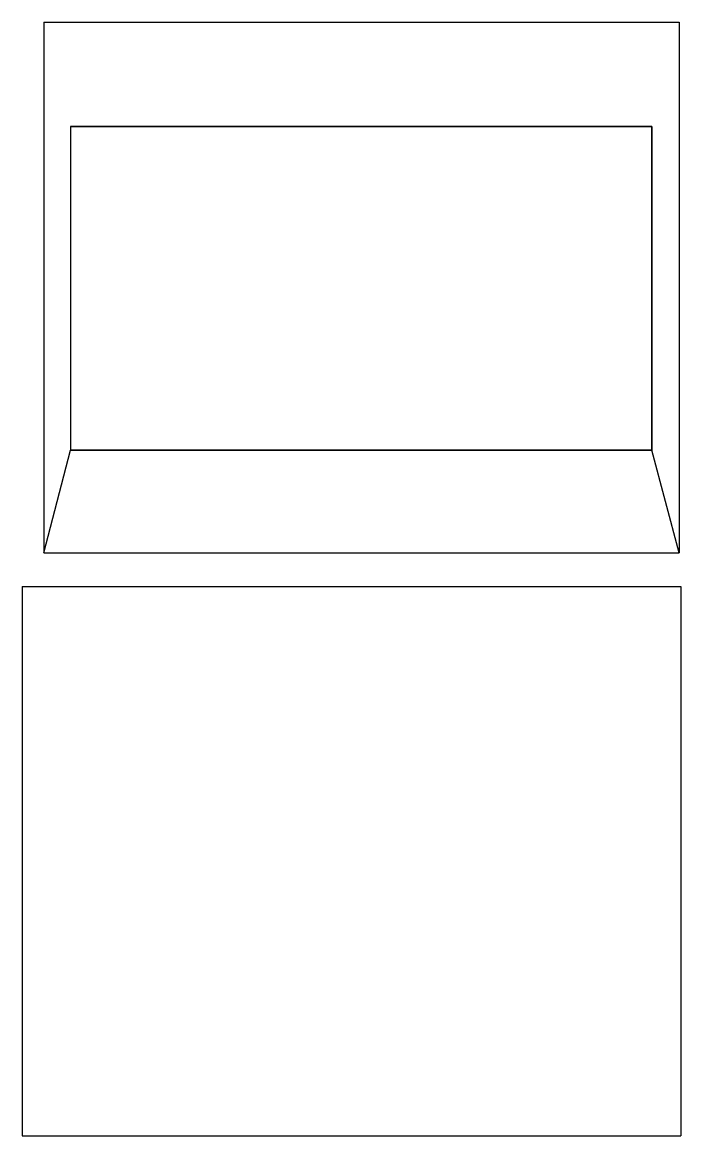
# Model space of a CAD drawing. Extents: x 0.088 to 0.597, y -0.126 to 0.735.
import ezdxf

# ---------------------------------------------------------------- set-up
doc = ezdxf.new("R2010")
doc.units = 0

msp = doc.modelspace()

# ---------------------------------------------------------------- linework, layer by layer
for p, q in [((0.10521, 0.73467, 0.25772), (0.10521, 0.32471, 0.25772)), ((0.10521, 0.73467, 0.25772), (0.59621, 0.73467, 0.25772)), ((0.10521, 0.73467, 0.25772), (0.10521, 0.73467, 0.24872)), ((0.10521, 0.73467, 0.24872), (0.10521, 0.32471, 0.24872)), ((0.10521, 0.73467, 0.24872), (0.59621, 0.73467, 0.24872)), ((0.59621, 0.73467, 0.24872), (0.59621, 0.32471, 0.24872)), ((0.59621, 0.73467, 0.25772), (0.59621, 0.32471, 0.25772)), ((0.59621, 0.73467, 0.25772), (0.59621, 0.73467, 0.24872)), ((0.12567, 0.65417, 0.25772), (0.57522, 0.65417, 0.25772)), ((0.12567, 0.65417, 0.25772), (0.12567, 0.65416, 0.24872)), ((0.12567, 0.65417, 0.25772), (0.12567, 0.40389, 0.25772)), ((0.57522, 0.65416, 0.24872), (0.12567, 0.65416, 0.24872)), ((0.12567, 0.65416, 0.24872), (0.12567, 0.40389, 0.24872)), ((0.57522, 0.65417, 0.25772), (0.57522, 0.40389, 0.25772)), ((0.57522, 0.65417, 0.25772), (0.57522, 0.65416, 0.24872)), ((0.57522, 0.40389, 0.24872), (0.57522, 0.65416, 0.24872)), ((0.10521, 0.32471, 0.25772), (0.12567, 0.40389, 0.25772)), ((0.10521, 0.32471, 0.24872), (0.12567, 0.40389, 0.24872)), ((0.12567, 0.40389, 0.25772), (0.57522, 0.40389, 0.25772)), ((0.57522, 0.40389, 0.24872), (0.12567, 0.40389, 0.24872)), ((0.12567, 0.40389, 0.25772), (0.12567, 0.40389, 0.24872)), ((0.59621, 0.32471, 0.25772), (0.57522, 0.40389, 0.25772)), ((0.59621, 0.32471, 0.24872), (0.57522, 0.40389, 0.24872)), ((0.57522, 0.40389, 0.25772), (0.57522, 0.40389, 0.24872)), ((0.10521, 0.32471, 0.25772), (0.59621, 0.32471, 0.25772)), ((0.10521, 0.32471, 0.24872), (0.59621, 0.32471, 0.24872)), ((0.10521, 0.32471, 0.25772), (0.10521, 0.32471, 0.24872)), ((0.59621, 0.32471, 0.25772), (0.59621, 0.32471, 0.24872)), ((0.08842, 0.29859, 0.10141), (0.59747, 0.29859, 0.10141)), ((0.08842, 0.29859, 0.10141), (0.08842, -0.12584, 0.10141)), ((0.08842, 0.29859, 0.09241), (0.59747, 0.29859, 0.09241)), ((0.08842, 0.29859, 0.09241), (0.08842, -0.12584, 0.09241)), ((0.08842, 0.29859, 0.10141), (0.08842, 0.29859, 0.09241)), ((0.59747, 0.29859, 0.10141), (0.59747, -0.12584, 0.10141)), ((0.59747, 0.29859, 0.09241), (0.59747, -0.12584, 0.09241)), ((0.59747, 0.29859, 0.10141), (0.59747, 0.29859, 0.09241)), ((0.08842, -0.12584, 0.10141), (0.59747, -0.12584, 0.10141)), ((0.08842, -0.12584, 0.09241), (0.59747, -0.12584, 0.09241)), ((0.08842, -0.12584, 0.10141), (0.08842, -0.12584, 0.09241)), ((0.59747, -0.12584, 0.10141), (0.59747, -0.12584, 0.09241))]:
    msp.add_line(p, q)

doc.saveas('drawing.dxf')
